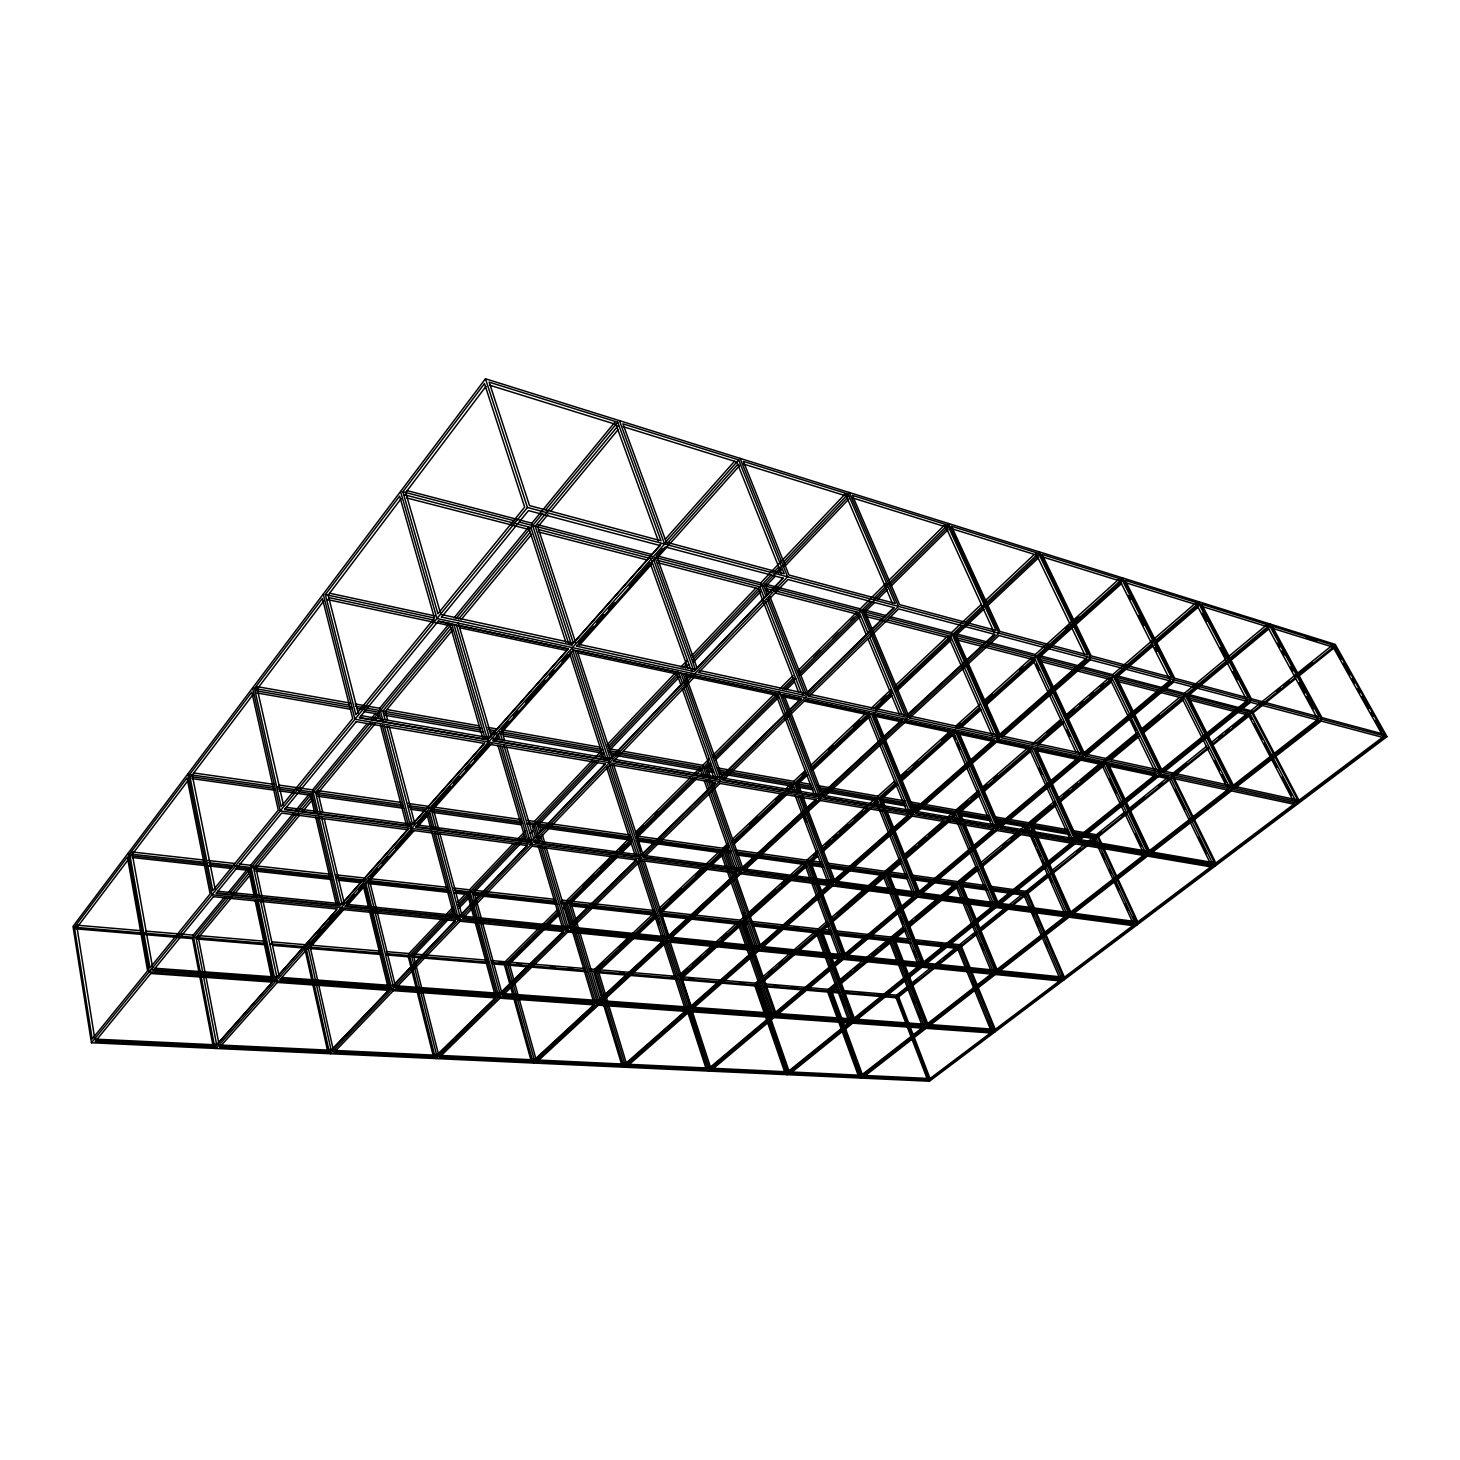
<?xml version="1.0" encoding="UTF-8"?>
<svg xmlns="http://www.w3.org/2000/svg" width="1460" height="1460" viewBox="0 0 1460 1460"><rect width="100%" height="100%" fill="white"/><g stroke="black" fill="none" stroke-linecap="round" stroke-linejoin="round"><path stroke-width="1.5" d="M485.468 378.779L73 926.388L91.451 1042.768L929.472 1081.221L1387 736.661L1335.225 644.371L485.468 378.779L527.443 507.478L1387 736.661M74.424 927.228L127.403 857.002L147.606 970.845L92.181 1038.991L74.424 927.228L265.537 943.379M129.685 853.954L187.044 777.943L210.149 893.921L149.997 967.889L129.685 853.954L204.053 862.239M189.526 774.639L251.813 692.077L278.276 810.154L212.758 890.709L189.526 774.639L272.837 786.429M254.514 688.481L322.404 598.49L352.736 718.557L281.123 806.65L254.514 688.481L348.976 705.07M325.361 594.567L399.638 496.108L434.496 618.018L355.857 714.725L325.361 594.567L433.456 617.781M402.869 491.801L484.483 383.597L524.669 507.131L437.927 613.784L402.869 491.801L515.143 521.001M76.997 927.447L128.662 859.082M188.358 780.114L132.331 854.246L152.716 968.09M253.182 694.339L192.209 775.023L215.076 888.757M323.828 600.881L255.901 690.762L352.079 707.571M401.117 498.627L328.153 595.169L358.174 713.027M486.016 386.298L405.716 492.549L440.226 612.251M91.451 1042.768L527.443 507.478M441.613 617.069L528.483 510.598L660.011 545.529M200.075 970.882L193.213 935.13L224.274 897.352M228.508 892.206L246.868 869.886M257.179 895.929L250.645 865.269L293.095 813.658M295.924 810.209L308.644 794.733M317.787 811.796L312.641 789.878L366.916 723.85M371.205 718.63L375.494 713.429M383.159 721.477L379.709 708.283L449.498 623.402M453.969 617.963L528.575 527.224L565.86 642.199M571.773 645.521L531.878 523.191L615.043 422.049M198.962 972.214L192.519 938.652L226.136 897.827M230.37 892.68L295.011 814.169M299.263 809.004L370.365 722.645M373.231 719.178L451.688 623.876L438.529 621.066M456.086 618.547L542.7 513.336M545.565 509.85L617.726 422.214L489.155 382.137L529.524 505.598L661.015 540.784L617.726 422.214M229.384 897.024L196.005 937.503L216.7 1044.867L94.827 1039.119M232.286 893.52L249.715 872.405M253.547 867.751L298.534 813.202M301.435 809.68L311.601 797.361M372.866 723.083L315.615 792.47L320.269 812.125M375.713 719.597L378.578 716.13M451.286 627.983L382.812 711.02L385.093 719.725M458.623 619.095L530.473 531.969M618.511 425.225L535.218 526.22L573.397 643.148L440.847 614.423M231.793 897.279L197.282 939.054L264.406 944.693M234.695 893.757L250.664 874.412M254.77 869.466L299.537 815.282M302.439 811.76L312.604 799.459M318.079 792.817L375.348 723.503M452.381 630.245L385.294 711.458L387.594 720.163M461.159 619.642L531.586 534.378M547.828 514.705L537.773 526.877L576.025 643.714M550.712 511.237L618.219 429.495M95.977 1040.597L213.124 1046.072L214.273 1044.758L200.932 975.371M151.511 969.568L273.148 978.346L274.389 976.941L258.11 900.309M216.463 892.827L338.063 905.109L339.413 903.576L318.827 816.158M284.755 809.077L408.508 825.63L409.968 823.987L384.309 725.839M359.416 717.517L485.195 739.125L486.8 737.3L453.841 624.205M570.787 642.582L569.017 644.553L530.984 527.553L404.091 494.685M407.705 829.408L339.979 905.985L216.025 893.502L281.652 813.074L407.668 829.736M660.796 544.306L571.608 645.101L441.321 617.014M665.304 539.233L734.417 461.378M216.7 1044.867L272.892 981.595M154.961 968.254L276.871 977.123L336.256 910.219M408.088 829.335L341.932 903.831L321.291 816.487M286.178 807.325L412.541 824.316L484.683 743.049M360.985 715.601L489.392 737.756L568.396 648.769M573.397 643.148L660.23 545.346M329.741 919.891L334.23 914.854M664.629 543.193L738.669 459.918L622.909 423.838L666.308 542.189L784.221 573.743L738.669 459.918M306.418 946.171L309.374 942.85M318.243 932.867L321.2 929.545M329.869 919.8L332.844 916.46M309.52 945.295L342.425 908.357M346.896 903.32L354.379 894.925M358.868 889.87L363.357 884.833M370.274 877.058L377.738 868.682M382.21 863.663L388.159 856.965M395.623 848.589L412.012 830.174M417.98 823.476L426.922 813.439M436.339 828.459L431.047 808.803L450.519 786.922M453.512 783.564L459.517 776.83M465.503 770.095L469.992 765.058M474.482 760.003L489.465 743.177M501.327 729.854L508.92 721.331M513.464 716.221L518.008 711.111M525.6 702.607L545.328 680.451M549.873 675.341L554.417 670.231M562.009 661.708L568.068 654.883M578.671 643.002L593.545 626.285M596.519 622.945L603.947 614.587M608.418 609.568L614.368 602.889M629.242 586.172L650.083 562.775M656.434 555.639L662.457 548.887M666.964 543.813L737.683 464.389M576.846 646.233L665.304 546.934L783.254 578.233L693.974 671.509L576.481 646.159M309.082 948.453L344.633 908.576M347.626 905.218L364.069 886.767M414.257 830.485L368.303 882.023L448.731 890.928M418.728 825.466L429.167 813.749M433.31 809.114L491.746 743.578M494.739 740.202L497.732 736.844M570.367 655.376L502.094 731.971L504.667 740.658M579.547 645.101L652.364 563.414M740.019 465.12L657.255 557.939L697.077 667.986M386.462 951.628L409.019 953.544L441.942 918.851M446.651 913.905L452.91 907.299M457.619 902.335L467.017 892.425L474.044 918.176M453.877 888.045L469.518 889.797L513.062 843.917M517.734 838.989L525.509 830.813M527.772 820.483L534.415 821.414L591.957 760.769M595.059 757.503L601.283 750.951M607.305 744.6L676.29 671.91L680.816 684.703M680.962 666.983L687.204 660.413M691.876 655.485L755.824 588.106M658.606 556.242L760.751 582.887L845.34 493.754L892.462 603.308M385.805 954.895L408.362 956.793L444.041 919.234M447.18 915.949L453.458 909.343M458.166 904.379L516.767 842.712M519.888 839.427L524.56 834.518M535.528 837.055L532.334 826.323L594.183 761.244M598.856 756.335L601.976 753.05L503.7 735.949M607.999 746.717L678.608 672.421L682.386 683.061M683.298 667.476L686.419 664.19M692.661 657.62L771.026 575.167M774.147 571.864L778.855 566.918M783.564 561.972L848.132 494.027L895.29 603.473L788.966 575.021L743.359 461.378L848.132 494.027M446.103 919.453L411.574 955.734L419.385 986.704M449.242 916.15L453.951 911.204M458.641 906.258L468.058 896.349M518.847 842.986L472.146 892.078L499.922 993.329L563.432 931.133M521.968 839.719L525.071 836.434M537.097 823.805L596.282 761.609M600.954 756.7L604.075 753.415M608.528 748.724L677.586 676.163M685.397 667.932L688.536 664.665M693.208 659.737L760.35 589.183M846.855 498.28L763.726 585.624L767.048 594.092M448.147 919.654L412.432 957.139L486.508 963.363M451.286 916.351L454.425 913.066M459.134 908.12L470.12 896.586M474.19 892.297L520.91 843.26M530.254 833.459L533.375 830.174M537.827 825.502L598.363 761.956M679.685 676.601L609.057 750.75L711.841 768.799M693.755 661.836L760.897 591.373M775.26 576.298L765.843 586.172L768.343 592.523M778.399 572.995L781.538 569.71M784.677 566.425L848.972 498.937M220.223 1046.4L327.715 1051.419L328.901 1050.16L314.174 984.186M388.232 988.091L390.805 985.409L372.574 910.858M345.363 905.839L456.14 917.026L457.527 915.584L435.244 832.529M415.863 826.615L528.173 841.654L529.688 840.084L502.021 746.407M492.604 740.384L606.302 759.912L607.944 758.196M691.328 670.943L693.117 669.082L653.368 558.851M388.944 989.88L331.146 1050.269L316.4 984.35M455.502 920.329L393.087 985.573L374.818 911.077M527.443 845.176L459.845 915.803L437.507 832.82M417.341 824.973L532.006 840.394L605.462 763.635M491.983 738.194L610.28 758.598L691.93 673.297M578.233 644.188L695.471 669.592L783.089 578.051M698.72 672.531L788.017 579.51L894.378 607.743L804.807 695.416L698.281 672.439M491.655 960.589L505.123 961.739L538.558 928.505M541.751 925.348L557.665 909.525M562.045 900.163L566.571 900.674L611.813 855.706M615.043 852.494L629.589 838.04M635.538 832.145L690.233 777.797M693.445 774.585L699.887 768.197L702.862 776.665M623.73 751.352L702.789 765.295L709.25 758.89M712.48 755.678L773.818 694.723M780.169 688.408L792.944 675.706M797.744 670.943L856.837 612.214M765.004 584L860.232 608.838L885.782 583.452M888.976 580.277L944.857 524.76L994.041 632.198M583.233 886.256L594.238 875.325M600.845 868.755L610.335 859.338M619.989 849.756L624.862 844.92M637.673 832.2L643.86 826.05M655.266 814.735L658.478 811.559M814.114 657.055L820.502 650.704M833.295 638.02L838.095 633.257M850.888 620.555L854.082 617.379M493.243 963.928L504.466 964.878L542.317 927.319M545.511 924.144L558.249 911.496M614.076 856.108L564.637 905.163L566.535 905.383L563.341 908.54M617.306 852.895L631.614 838.697M636.195 834.153L692.551 778.235M695.763 775.023L708.374 762.521M713.21 757.722L779.366 692.077L818.75 794.568L817.089 796.083L722.992 779.932M782.56 688.901L793.747 677.787M798.547 673.023L870.707 601.429M873.901 598.253L947.649 525.053L995.976 630.41L899.597 604.623L852.366 495.36L947.649 525.053M620.5 851.417L623.73 848.205M507.551 963.856L542.627 929.089M547.409 924.344L558.559 913.285M569.072 902.864L615.992 856.363M619.222 853.151L632.162 840.321L538.722 827.218M636.505 836.033L694.467 778.563M710.29 762.868L705.454 767.686L708.483 776.264M715.144 758.068L778.162 695.599L685.671 675.889M784.495 689.321L795.7 678.225M798.894 675.049L859.666 614.806L775.461 593.07M887.023 587.686L863.061 611.448L906.678 715.345L994.333 634.26M890.217 584.511L947.759 527.48L852.695 497.951M544.525 929.272L508.244 965.188L587.066 971.812M547.701 926.114L560.457 913.486M617.909 856.618L569.71 904.342L655.923 913.887L659.391 924.6M621.139 853.406L630.848 843.789M696.402 778.873L636.797 837.894L731.57 851.308M710.6 764.821L707.37 768.015L710.418 776.592M715.455 760.021L778.472 697.606M786.429 689.74L794.423 681.82M800.828 675.487L859.995 616.886M874.577 602.451L864.995 611.941L908.649 715.783L810.391 694.486M877.77 599.293L887.37 589.785M890.563 586.628L948.087 529.652M334.45 1051.729L433.401 1056.347L434.605 1055.16L418.801 992.362M394.072 987.069L496.51 994.461L497.823 993.183L469.518 889.797M562.939 929.327L565.768 926.571M535.053 842.584L637.454 856.272L638.969 854.793M613.255 761.098L716.458 778.819L718.101 777.195L680.926 672.896M802.124 694.832L803.913 693.08L767.413 599.896M335.636 1050.488L436.686 1055.252L497.294 995.903M346.713 904.324L567.867 926.79L636.469 859.611M534.342 840.705L641.104 855.067L715.345 782.377M614.879 759.401L720.255 777.578L800.865 698.628M893.885 607.542L806.048 693.555L768.708 598.326M809.114 696.347L898.667 608.893L995.063 634.48L905.656 717.17L808.603 696.237M589.949 968.984L594.457 969.367L629.205 936.59M632.508 933.469L652.364 914.745M659.829 907.682L702.205 867.714M705.454 864.648L718.502 852.348M638.367 836.215L722.864 848.223L727.828 843.533M732.811 838.843L780.881 793.492M785.845 788.802L790.827 784.111L793.163 790.316M717.827 767.942L793.747 781.337L805.336 770.405M810.3 765.733L866.601 712.626L906.861 811.286M871.364 708.118L890.947 689.649M895.838 685.05L946.39 637.345M890.29 616.686L951.409 632.618L981.175 604.531M984.478 601.429L1034.082 554.617M595.005 970.644L604.44 961.757M619.496 947.558L629.296 938.324M669.702 900.254L674.575 895.655M675.268 894.998L681.893 888.775M695.672 875.781L702.169 869.649M724.927 848.223L728.212 845.121M749.619 824.936L757.703 817.326M775.953 800.116L780.899 795.463M802.325 775.26L805.61 772.158M828.714 750.385L833.66 745.731M853.425 727.116L860.031 720.875M881.311 700.818L886.256 696.164M629.789 938.488L593.818 972.378L621.869 1065.161L537.225 1061.201M634.771 933.816L654.627 915.091M658.825 911.131L704.486 868.116M707.753 865.032L728.522 845.468M731.843 842.347L783.272 793.893M786.593 790.773L806.102 772.395M811.067 767.705L868.992 713.137L909.379 811.924L911.022 810.483L871.419 713.758M873.828 708.574L891.786 691.657M895.053 688.591L962.231 625.281M965.553 622.161L1038.553 553.377L1087.627 654.938L999.881 631.45L951.519 526.257L1038.553 553.377M596.793 971.393L631.559 938.671M634.881 935.55L656.398 915.292L570.641 905.839M660.595 911.332L706.275 868.353M709.542 865.269L722.591 852.987L636.305 840.905M725.328 850.413L728.631 847.293M733.614 842.602L785.06 794.203M788.364 791.083L793.346 786.392L720.09 773.636M806.23 774.274L796.284 783.637L799.478 792.087M811.194 769.584L869.193 714.998L804.113 701.129M875.617 708.958L891.932 693.61M895.199 690.525L950.697 638.294M1038.498 555.658L954.092 635.1L998.658 735.274L1087.481 657.11M656.507 917.044L597.341 972.67L626.139 975.097M667.713 934.473L660.741 913.066L708.045 868.591M711.312 865.524L722.718 854.775M727.098 850.669L725.73 851.965L730.201 852.585M733.741 844.428L788.491 792.944M796.594 785.316L808 774.585M812.983 769.913L869.32 716.933M875.763 710.892L892.078 695.544M896.987 690.927L950.843 640.283M955.862 635.574L984.003 609.112M987.307 606.01L1038.608 557.756M439.77 1056.657L531.166 1060.927L532.389 1059.778L515.38 998.622M593.892 1002.819L596.538 1000.356M570.842 928.615L663.862 937.995L665.286 936.681M736.095 871.109L739.161 868.262L711.86 790.955M902.937 716.586L904.726 714.925L860.232 608.838M440.993 1055.452L534.323 1059.869L594.165 1004.498M662.749 941.043L598.472 1000.502L578.215 933.232M572.247 927.228L667.238 936.882L736.406 872.879M815.739 799.496L741.114 868.536L709.998 780.553M722.39 777.943L820.702 794.897L903.12 718.648M909.58 718.01L998.987 635.52L1086.751 658.825L997.819 737.044L909.069 717.9M679.375 974.97L712.699 944.967M716.039 941.955L736.023 923.961M662.329 911.405L740.256 920.147L743.633 917.117M748.67 912.573L785.626 879.285M790.663 874.741L802.434 864.156M735.347 849.994L806.851 860.177L816.833 851.198M821.816 846.709L866.656 806.322M869.996 803.328L874.978 798.839L877.405 804.916M817.454 785.535L877.898 796.193L894.834 780.936M899.926 776.373L950.716 730.62L991.778 825.831M955.515 726.295L980.427 703.866M983.748 700.891L1031.891 657.529L1075.929 752.064M957.139 634.114L1035.268 654.5L1119.072 579.018M681.017 975.116L687.642 969.148M692.606 964.695L700.873 957.231M706.841 951.865L712.48 946.81M722.043 938.196L727.116 933.633M750.604 912.5L760.569 903.539M761.974 902.262L775.351 890.235M782.049 884.212L785.517 881.092M813.895 855.56L817.271 852.53M825.721 844.92L830.795 840.358M833.368 838.04L836.671 835.065M839.993 832.091L848.26 824.626M854.428 819.078L862.878 811.486M901.532 776.72L906.751 772.03M913.358 766.062L918.431 761.5M942.101 740.202L950.569 732.591M957.212 726.624L960.716 723.466M986.029 700.69L992.891 694.522M1019.956 670.177L1023.369 667.111M1065.435 629.242L1068.793 626.231M1075.509 620.19L1078.867 617.16M681.637 975.298L714.98 945.295M718.32 942.302L787.998 879.65M791.356 876.62L817.545 853.078M822.527 848.589L867.423 808.22M870.744 805.226L895.619 782.852M900.711 778.289L953.125 731.131L994.315 826.506L995.957 825.119L954.694 729.726M956.355 728.23L979.623 707.315M984.606 702.826L1121.882 579.364L1171.431 677.367L1091.186 655.887L1042.093 554.49L1121.882 579.364M762.047 903.886L765.405 900.875M681.619 976.922L716.641 945.459M719.962 942.466L739.983 924.49L660.394 915.73M745.914 919.143L742.556 922.173L774.329 1013.277L839.245 958.672M749.29 916.132L789.641 879.869M793.017 876.839L806.467 864.758L737.774 855.122M809.205 862.276L817.527 854.812M822.509 850.322L869.065 808.493M872.405 805.5L877.387 801.029L819.754 790.991M897.261 783.162L880.325 798.383L883.683 806.741M900.656 780.114L953.197 732.902L955.88 739.107M959.676 727.098L979.605 709.177M984.587 704.705L1034.447 659.902L956.811 639.881M739.946 926.169L681.583 978.565L759.182 985.135L769.457 1014.755M753.068 947.759L744.198 922.355L742.903 923.523L747.447 924.016M749.254 917.829L791.302 880.088M794.66 877.058L806.431 866.492M809.479 863.754L817.509 856.545M822.491 852.074L870.726 808.785M874.047 805.792L877.369 802.799M897.225 784.987L880.508 799.989L904.707 804.223M902.317 780.425L954.858 733.248M961.319 727.445L981.248 709.542M986.23 705.07L1034.428 661.818M1039.447 657.31L1121.663 583.507M621.869 1065.161L623.11 1064.048L605.48 1005.776M601.319 1002.034L686.547 1008.185L687.897 1006.998L666.271 940.55M754.273 948.525L757.138 946.007M743.742 870.507L829.791 882.023L831.324 880.672L799.295 796.01M995.081 736.461L996.851 734.891L965.936 665.34M538.466 1060.051L624.898 1064.139L685.324 1010.959M754.364 950.204L689.686 1007.126L668.041 940.715M830.065 883.61L758.945 946.19L732.792 871.693M909.525 813.695L833.131 880.909L801.084 796.32M993.421 739.892L912.828 810.793L884.413 741.461M683.243 976.941L755.495 983.109L758.945 980.134M762.375 977.16L789.896 953.398M793.346 950.423L813.986 932.593M750.349 921.278L818.275 928.889L826.707 921.625M831.744 917.263L863.718 889.651M867.094 886.731L882.241 873.664L887.862 887.954M827.765 863.152L884.979 871.292L900.309 858.06M903.703 855.122L942.85 821.323M946.244 818.385L953.052 812.49M909.799 801.814L955.99 809.971L977.926 791.01M981.303 788.108L1026.891 748.743M1031.709 744.582L1061.018 719.269M1064.468 716.294L1109.308 677.568L1154.696 770.862M1040.725 655.923L1112.648 674.684L1194.079 604.367M768.982 972.908L772.413 969.969M779.239 964.074L782.651 961.118M837.31 913.96L862.933 891.841M867.952 887.516L881.731 875.635M900.345 859.575L886.53 871.492L922.611 962.815L993.676 905.401M906.879 853.936L915.347 846.617M918.741 843.697L925.658 837.73M928.925 834.919L942.558 823.166M956.063 811.505L968.09 801.12M971.32 798.346L978.218 792.379M983.383 787.925L986.997 784.805M993.731 779.001L997.308 775.917M1047.149 732.902L1060.909 721.039M1067.698 715.181L1074.669 709.159M1079.761 704.76L1083.265 701.749M1090.091 695.854L1093.577 692.843M1100.438 686.93L1103.888 683.955M680.378 979.66L754.893 985.92L759.547 981.905M762.996 978.93L792.251 953.69M795.7 950.716L827.364 923.413M830.74 920.512L866.108 889.998M869.485 887.096L899.323 861.345M904.433 856.947L945.313 821.688M948.726 818.75L978.729 792.871M983.803 788.491L1032.567 746.443M1036.016 743.468L1061.895 721.149M1067.078 716.678L1198.569 603.272L1248.336 697.953L1174.698 678.243L1125.149 580.368L1198.569 603.272M762.813 980.554L793.802 953.836M797.233 950.88L817.892 933.068L752.94 925.914M828.897 923.596L820.483 930.841L853.096 1019.007L919.745 965.133M832.273 920.694L867.642 890.198M871.018 887.297L884.486 875.69L827.93 867.751M887.242 873.317L900.875 861.582M904.269 858.644L946.847 821.943M950.259 819.005L955.369 814.607L912.025 807.07M958.308 812.089L978.583 794.605M983.639 790.243L1030.961 749.473L959.238 734.179M1037.531 743.797L1063.428 721.495M1066.877 718.521L1111.753 679.849L1077.516 671.016M1152.451 644.773L1115.093 676.966L1160.718 770.387L1247.972 699.869M1155.846 641.852L1198.277 605.279L1125.496 582.668M757.959 986.175L759.182 985.135M764.346 980.682L795.335 954M798.766 951.026L817.709 934.728M828.751 925.22L820.721 932.137L831.981 933.378M832.127 922.318L869.174 890.399M872.551 887.497L884.34 877.351M888.775 873.536L900.692 863.261M905.802 858.863L950.095 820.739M980.116 794.897L958.362 813.621L989.789 819.115M983.492 791.977L1030.797 751.243M1037.348 745.622L1063.227 723.339M1068.391 718.867L1111.534 681.729M1114.929 678.809L1198.094 607.214M627.672 1065.435L706.239 1069.103L707.498 1068.026L688.737 1010.338M772.668 1013.167L769.967 1015.43L765.46 1015.101M839.281 957.066L842.146 954.658L815.428 883.099M913.339 894.706L916.405 892.115L892.918 833.623M769.913 1017L709.159 1068.118L690.379 1010.466M913.266 896.385L843.825 954.822L817.071 883.318M994.333 828.185L918.084 892.334L885.362 810.92M1079.487 756.536L997.618 825.411L957.249 732.154M1171.157 679.411L1083.028 753.561L1037.823 656.872L1121.7 581.5L1042.422 556.88M708.52 1071.092L1174.132 679.904L1122.521 577.886M1085.656 755.988L1173.858 681.948L1247.534 701.493L1160.171 772.066L1085.109 755.879M810.318 987.781L828.331 989.314L835.211 983.584M838.661 980.718L888.611 939.2L921.625 1024.263M834.864 930.75L891.184 937.046L903.284 927.009M906.733 924.125L937.831 898.283M941.28 895.418L955.096 883.92L960.935 898.064M912.81 875.233L957.833 881.639L975.243 867.167M980.463 862.842L1017.018 832.455M1020.485 829.554L1025.723 825.21L1028.314 831.087M1010.667 819.626L1028.625 822.783L1054.43 801.339M1057.861 798.474L1100.858 762.74L1141.866 849.665M1103.961 760.149L1137.23 732.5M1140.734 729.598L1179.242 697.588M1115.677 675.469L1184.297 693.372L1266.605 624.953L1317.322 718.356M829.773 989.442L836.616 983.748M840.029 980.919L851.216 971.612M854.702 968.71L859.94 964.366M872.149 954.22L877.387 949.876M880.873 946.974L886.202 942.558M891.33 938.287L897.772 932.94M898.338 932.466L903.594 928.104M908.85 923.742L912.354 920.822M915.858 917.92L937.284 900.108M942.138 896.093L954.457 885.837M959.622 881.548L976.868 867.222M1002.6 845.851L1006.068 842.967M1011.269 838.661L1014.809 835.722M1028.607 824.261L1050.653 805.938M1063.592 795.189L1068.848 790.827M1072.333 787.907L1077.59 783.564M1081.093 780.644L1100.402 764.602M1105.384 760.459L1136.975 734.234M1142.103 729.964L1159.641 715.4M764.712 986.741L827.729 992.034L835.85 985.299M841.015 981.01L865.141 960.972M868.591 958.107L903.959 928.742M909.142 924.436L977.726 867.495M981.211 864.612L1019.536 832.784M1023.022 829.882L1055.233 803.128M1058.683 800.281L1103.267 763.252L1145.407 852.457L1078.064 840.887M1106.571 760.514L1138.106 734.325M1141.611 731.423L1269.379 625.336L1319.183 716.896L1251.348 698.756L1201.58 604.203L1269.379 625.336M837.292 985.427L830.393 991.139L861.236 1075.29L923.888 1026.453M840.741 982.562L866.583 961.118M870.032 958.253L890.709 941.098M893.301 938.944L905.401 928.907M908.868 926.042L957.267 885.891L913.048 879.686M960.005 883.61L977.415 869.156M982.653 864.831L1019.226 834.481M1024.446 830.138L1027.931 827.254L997.308 821.907M1054.941 804.825L1030.851 824.827L1069.778 912.755L1143.399 855.359M1058.39 801.978L1103.139 764.858L1036.819 750.714M1109.746 759.364L1137.778 736.114M1143.034 731.752L1183.312 698.318L1160.463 692.423M1186.633 695.562L1226.929 662.128M1230.452 659.226L1268.995 627.234L1201.909 606.411M837 986.978L830.612 992.289L839.646 993.037M840.449 984.131L868.025 961.264M871.474 958.399L890.436 942.685M894.743 939.109L905.109 930.513M908.576 927.648L941.408 900.418M944.857 897.553L956.957 887.516M961.447 883.811L978.857 869.375M982.343 866.492L1020.649 834.718M1024.135 831.835L1029.355 827.491M1056.365 805.099L1030.815 826.287L1068.866 832.948M1059.814 802.252L1102.829 766.573M1111.169 759.674L1139.183 736.442M1142.687 733.54L1182.965 700.143M1186.378 697.314L1268.63 629.114M711.768 1069.359L784.933 1072.772L786.21 1071.749L755.495 983.109M848.844 1021.069L851.545 1018.897L829.043 957.979M846.271 956.428L919.636 963.819L921.059 962.669L884.979 871.292M920.42 894.159L993.658 903.959L995.191 902.718L973.364 851.07M1157.433 771.482L1159.185 770.059L1112.648 674.684M848.661 1022.602L787.761 1071.822L769.402 1018.879M921.972 892.863L996.742 902.919L1072.644 841.562M1155.444 774.658L1075.929 838.916L1035.012 748.816M842.493 990.519L896.659 995.136L907.299 986.613M910.839 983.766L932.082 966.703M935.641 963.856L956.884 946.773L990.409 1029.209M914.361 939.656L959.476 944.711L975.408 931.918M978.948 929.071L1021.434 894.943M989.953 886.22L1025.924 891.33L1047.258 874.193M1052.605 869.904L1084.597 844.208M1088.156 841.361L1093.485 837.073L1096.15 842.858M1071.768 830.393L1096.387 834.737L1124.382 812.253M1127.886 809.442L1168.128 777.121L1210.285 863.243M1171.212 774.658L1206.708 746.151M1210.267 743.286L1247.534 713.356M1187.108 694.102L1250.818 710.728L1332.177 645.375L1382.821 735.803M898.01 995.264L906.806 988.201M912.08 983.967L917.355 979.751M936.681 964.221L940.185 961.41M943.707 958.581L956.008 948.708M973.127 934.966L976.649 932.155M980.171 929.327L1004.79 909.562M1046.729 875.909L1027.274 891.512L1064.413 977.233L1132.96 925.53M1076.823 851.764L1080.345 848.917M1096.278 836.142L1101.223 832.182M1122.156 815.373L1125.642 812.581M1129.128 809.771L1144.822 797.178M1158.784 785.973L1162.27 783.18M1172.544 774.932L1186.706 763.562M1218.607 737.975L1222.148 735.128M1225.688 732.281L1229.229 729.434M1232.769 726.606L1246.949 715.217M1250.49 712.389L1252.132 711.057L1298.98 800.336L1384.098 736.15M1276.88 691.201L1280.42 688.353M1283.96 685.525L1289.253 681.273M1299.856 672.75L1312.248 662.822M844.154 993.421L896.093 997.782L976.101 933.597M979.642 930.768L1006.214 909.452M1009.754 906.605L1087.171 844.519M1090.729 841.654L1170.537 777.651L1212.877 864.028L1150.48 853.315M1173.858 774.986L1207.602 747.903M1211.161 745.056L1334.951 645.776L1384.646 734.417L1321.957 717.645L1272.153 626.194L1334.951 645.776M845.377 992.417L898.648 996.924L958.928 948.617L914.708 943.744M977.452 933.761L961.501 946.536L915.037 941.372M980.992 930.914L1009.334 908.193M1012.875 905.364L1025.285 895.418L992.435 890.819M1049.357 876.11L1028.022 893.228L990.683 887.954M1052.916 873.262L1088.503 844.738M1092.062 841.891L1095.62 839.044L1074.14 835.303M1074.797 832.547L1098.522 836.708L1126.536 814.26M1130.04 811.45L1170.318 779.165L1108.998 766.098M1176.961 773.837L1208.916 748.214M1212.475 745.366L1249.778 715.473L1251.859 719.452M1295.531 678.79L1253.063 712.845L988.42 644.042M1299.072 675.943L1334.476 647.583L1341.101 659.391M790.316 1073.027L858.517 1076.203L859.776 1075.217M855.578 1020.376L923.779 1025.303L925.129 1024.245L891.184 937.046M925.001 964.366L993.092 971.247L994.516 970.134L957.833 881.639M1065.289 914.927L1068.337 912.555L1034.848 836.854M1143.782 853.717L1147.031 851.18L1104.818 761.974M1227.604 788.345L1231.072 785.626L1184.297 693.372M991.303 973.911L926.571 1024.354L892.626 937.21M897.006 894.341L924.162 962.979L995.957 970.279L1064.96 916.497M1229.01 788.637L1148.454 851.436L1106.242 762.266M1318.708 718.721L1232.477 785.936L1185.703 693.737M1234.868 788.181L1321.172 721.058L1383.879 737.702L1298.652 801.942L1234.357 788.072M863.681 1076.458L927.428 1079.433L928.706 1078.466M991.249 1031.271L993.932 1029.245L959.476 944.711M1060.216 979.24L1063.062 977.087L1025.924 891.33M1133.416 923.997L1136.446 921.716L1096.387 834.737M1211.271 865.251L1214.483 862.823L1173.055 778.417M1294.235 802.653L1297.666 800.062L1250.818 710.728M837.967 990.135L831.196 989.552L862.678 1075.363L930.057 1078.539L992.599 1031.38M930.294 1024.628L995.282 1029.355L1059.778 980.718M965.078 824.736L998.275 903.12L1137.778 921.899L1210.814 866.82M1152.104 852.056L1215.815 863.042L1293.724 804.296M219.146 1044.995L333.391 1050.379L318.608 984.496M628.913 1064.322L789.312 1071.896L770.935 1018.989M791.576 1072.005L861.236 1075.29M280.375 978.875L389.528 986.741L371.333 912.226M502.952 994.935L595.224 1001.597L574.364 932.137M692.387 1008.604L771.318 1014.298L749.199 950.697M776.866 1014.7L850.194 1019.992L817.655 931.79L751.973 924.527M928.962 1025.668L992.581 1030.267L968.984 972.287M582.649 1002.016L587.139 1002.327M724.872 1012.2L729.38 1012.528M745.166 1013.641L749.673 1013.97M786.63 1016.616L791.083 1016.945M806.632 1018.058L811.085 1018.368M826.634 1019.481L831.068 1019.81M865.597 1022.274L872.423 1022.766M886.056 1023.734L892.881 1024.226M906.514 1025.212L913.339 1025.687M948.069 1028.187L952.614 1028.515M968.528 1029.647L973.072 1029.975M281.616 977.47L600.407 1000.647L570.385 901.094M602.652 1000.812L691.474 1007.254L669.811 940.897M693.737 1007.418L775.99 1013.404L754.546 951.993M778.216 1013.568L854.648 1019.116L821.36 929.235L830.357 930.239M856.911 1019.299L928.031 1024.464L894.067 937.375M75.938 928.852L192.519 938.652M273.367 945.441L304.684 948.087M311.327 948.635L381.279 954.511M630.574 975.462L677.093 979.386M141.656 930.732L76.65 925.184L94.48 1036.892M146.128 931.115L193.213 935.13M200.202 935.732L265.081 941.262M271.797 941.846L305.359 944.711L305.834 946.792L270.009 943.762M312.002 945.277L379.691 951.044M413.089 953.891L487.166 960.205M511.146 962.25L585.442 968.601M600.188 969.86L628.986 972.305M633.421 972.688L675.505 976.284M765.314 983.93L805.829 987.398M499.137 962.523L503.59 962.888M516.968 964.038L521.439 964.403M550.42 966.867L554.873 967.25M568.25 968.381L572.721 968.765M619.733 972.743L624.223 973.127M671.399 977.123L675.889 977.506M689.248 978.638L693.683 979.021M740.275 982.963L744.728 983.347M774.001 985.828L778.545 986.212M792.178 987.361L796.722 987.745M843.953 991.76L848.37 992.125M859.374 993.055L863.773 993.439M876.986 994.552L881.384 994.935M380.184 953.088L308.024 946.974L315.415 979.952M386.955 953.654L487.695 962.177M492.184 962.56L583.763 970.298M590.515 970.864L676.089 978.109M765.934 985.701L838.606 991.833M893.739 962.523L898.192 962.979M937.192 966.885L941.718 967.341M1053.427 978.547L1057.953 979.003M217.777 891.22L344.451 904.087L324.284 819.005M671.436 937.302L760.733 946.372L734.562 871.93M762.996 946.609L845.486 954.986L818.731 883.537M847.712 955.223L922.611 962.815M1064.413 977.233L997.417 970.425L960.698 882.059M463.002 917.72L564.345 927.958L540.072 846.38M670.012 938.616L755.696 947.266L722.171 851.454L637.673 839.555M761.554 947.868L840.705 955.862L813.256 882.223M998.239 971.758L1061.639 978.163L1033.278 912.573M131.181 855.779L205.112 863.955M209.601 864.448L232.012 866.93M236.484 867.441L249.934 868.919L255.5 895.181M256.996 869.704L330.453 877.843M337.132 878.573L363.85 881.53M455.429 891.677L468.824 893.155L475.303 916.88M472.949 893.611L554.563 902.663M561.37 903.411L565.896 903.904L571.754 923.45M661.672 914.526L739.618 923.158L746.991 944.346M836.489 933.871L890.563 939.875L898.667 960.698M893.447 940.185L909.233 941.937M913.741 942.43L958.855 947.43L967.286 968.144M132.276 857.531L230.826 868.39M235.297 868.883L248.748 870.361L254.296 896.622M255.81 871.145L331.457 879.486M338.136 880.216L360.401 882.68M369.307 883.647L449.716 892.516M454.17 893.009L467.583 894.487M473.952 895.181L478.497 895.673M483.023 896.184L557.83 904.415M821.688 933.487L830.703 934.491M837.456 935.24L889.286 940.934M894.414 941.499L910.201 943.251M131.911 851.965L203.597 859.995M208.087 860.487L234.969 863.499M239.458 864.01L250.645 865.269M331.165 874.284L255.482 865.798L278.86 975.061M335.618 874.795L364.544 878.026L365.073 880.161L336.129 876.931M368.997 878.537L447.18 887.297M555.238 899.396L473.624 890.253L501.401 991.285M572.594 901.349L654.372 910.511M896.312 937.63L909.854 939.145M794.039 927.447L798.492 927.939M897.936 939.017L902.335 939.51M924.326 941.974L928.724 942.466M937.521 943.434L941.919 943.927M950.734 944.912L955.132 945.405M208.543 862.732L331.675 876.438M447.727 889.359L367.299 880.398L373.742 906.697M454.443 890.107L556.096 901.422M560.53 901.915L654.992 912.427M660.741 913.066L744.198 922.355M750.987 923.121L831.032 932.027M835.54 932.52L908.266 940.623M645.466 855.669L743.067 868.791L711.933 780.881M745.275 869.083L919.745 892.571L887.005 811.194M643.951 857.148L737.629 869.686L710.381 792.397M835.595 882.789L914.872 893.411L891.439 834.919M999.005 904.671L1066.822 913.741L1032.476 836.014M1071.932 914.434L1134.931 922.848L1100.402 847.786M277.327 787.049L402.23 804.716M408.873 805.664L426.576 808.165M431.047 808.803L521.767 821.633M528.392 822.564L630.738 837.036M736.041 851.928L821.87 864.064M826.269 864.703L906.788 876.091M913.54 877.04L986.175 887.315M190.968 776.665L273.805 788.327M278.294 788.966L293.953 791.174M298.442 791.794L311.874 793.692L316.491 813.348M316.784 794.386L402.632 806.467M409.402 807.417L425.207 809.643M431.977 810.592L522.625 823.367M527.042 823.987L533.685 824.918L538.795 842.091M540.072 825.812L629.37 838.387M736.898 853.534L806.194 863.28L811.687 878.008M811.687 864.064L822.692 865.616M829.298 866.546L884.322 874.284L890.071 888.866M887.406 874.722L907.664 877.569M912.171 878.208L957.194 884.541L963.18 898.995M962.322 885.271L987.051 888.757M991.559 889.377L1025.303 894.14L1031.508 908.485M191.954 778.618L274.772 790.225M279.243 790.864L310.579 795.244L314.685 812.727M317.769 796.266L403.562 808.292M410.351 809.241L426.156 811.45M432.872 812.399L521.293 824.79M532.334 826.323L534.415 826.615M810.318 865.287L823.513 867.149M888.282 876.219L906.295 878.737M960.935 886.402L987.946 890.18M193.979 772.997L274.571 784.458M279.061 785.097L312.641 789.878M401.117 802.452L317.55 790.572L322.733 812.453M407.887 803.42L428.218 806.322L428.802 808.475M521.147 819.534L432.726 806.96L438.602 828.751M630.081 835.029L538.558 822.017L541.112 830.521M810.154 860.633L821.159 862.203M890.308 872.04L906.058 874.284M962.961 882.369L985.445 885.563M823.221 797.142L909.379 811.924M915.183 812.928L994.315 826.506M999.845 827.455L1072.753 839.974L1074.378 838.661L1033.479 748.487M824.882 795.627L914.635 811.103L874.12 712.425M916.825 811.486L999.279 825.703L958.891 732.5M1001.487 826.086L1149.878 851.673L1126.846 803.073M355.692 706.257L481.818 728.394M488.552 729.58L495.287 730.767M602.633 749.619L499.813 731.57L502.386 740.275M718.539 769.986L811.505 786.301M818.22 787.487L903.977 802.544M910.565 803.693L989.022 817.472M995.756 818.659L1068.1 831.361M356.55 708.356L378.906 712.279L381.188 720.985M383.907 713.137L480.395 730.018M489.374 731.588L496.108 732.774L494.666 734.362L490.195 733.595M500.67 733.559L601.192 751.152M609.805 752.648L702.059 768.781L704.322 775.223M708.155 769.858L712.608 770.643M719.324 771.811L793.036 784.695L795.426 791.046M798.839 785.717L812.271 788.072M818.987 789.239L877.205 799.423L879.705 805.683M911.295 805.391L955.296 813.074L957.906 819.279M996.523 820.283L1027.968 825.794L1030.669 831.926M1073.355 833.733L1095.73 837.639L1098.541 843.734M256.777 692.934L350.692 709.286M364.106 711.622L377.519 713.958L378.651 718.32M384.746 715.217L483.461 732.409M610.554 754.546L700.599 770.241M706.695 771.3L713.392 772.468M797.361 787.086L813.038 789.823M883.428 802.087L905.437 805.92M959.147 815.264L990.573 820.739M1033.844 828.276L1067.424 834.116M350.637 703.154L256.723 686.583L283.441 804.843M355.108 703.957L379.709 708.283M386.937 709.56L478.935 725.803M487.914 727.39L496.874 728.96M503.682 730.164L599.713 747.1M610.554 749.017L619.35 750.568M706.658 765.971L711.13 766.774M797.324 781.976L810.756 784.348M883.409 797.16L905.401 801.047M988.237 815.665L959.056 810.519L963.326 820.611M992.727 816.45L1006.196 818.823M1033.735 823.695L1067.297 829.608M327.387 599.549L450.173 625.72L482.968 738.742M459.699 627.745L566.571 650.521M577.813 652.912L679.155 674.502M782.268 696.475L799.733 700.198M875.343 716.312L953.197 732.902M328.865 597.596L434.149 620.117M458.988 625.428L568.123 648.788M678.608 672.421L577.156 650.722L612.634 759.017M783.837 694.923L801.303 698.665M805.683 699.595L868.992 713.137M876.913 714.834L900.856 719.962M905.218 720.893L953.125 731.131M958.618 732.318L993.712 739.818M998.092 740.749L1030.997 747.794L1071.822 837.93M1036.217 748.907L1077.316 757.703M1081.641 758.634L1103.267 763.252M1108.322 764.346L1154.988 774.311M1159.422 775.278L1168.31 777.176M700.052 670.578L808.201 694.011L770.004 596.739M910.858 716.258L998.658 735.274M1002.637 736.132L1160.718 770.387M1164.459 771.19L1298.98 800.336M329.723 593.235L434.989 615.938M538.32 529.451L650.923 558.614M657.748 560.385L759.912 586.847L764.055 597.432M766.317 588.508L859.411 612.616L868.116 633.421M865.47 614.186L882.935 618.712M887.297 619.843L950.606 636.25L994.169 734.417M956.336 637.728L982.379 644.481M986.723 645.594L1034.483 657.967L1079.597 754.692L1081.367 753.196L1035.268 654.5M1037.768 658.825L1074.834 668.424M1079.196 669.556L1111.899 678.024L1156.448 769.438M1117.082 679.356L1183.567 696.584L1229.338 786.976M1188.586 697.88L1250.107 713.812L1295.951 801.358M406.847 497.97L529.341 529.56M538.886 532.024L647.036 559.947M658.241 562.83L758.233 588.635L798.675 692.35M766.792 590.844L771.117 591.957M865.962 616.43L948.909 637.837M1040.451 661.453L1073.155 669.903M1117.557 681.345L1156.174 691.31M1189.115 699.814L1249.778 715.473M407.194 490.67L531.878 523.191M537.006 524.542L651.78 554.471M864.119 609.86L885.928 615.536M519.523 522.133L652.602 556.735M884.632 617.051L654.919 557.337L695.471 669.592M888.994 618.182L984.077 642.911M1306.189 637.29L1317.029 640.648M489.556 385.166L615.919 424.422L658.314 540.839M623.237 426.685L736.844 461.98L781.428 573.67M743.651 464.098L848.406 496.619M951.865 528.757L1036.728 555.11M1272.536 628.347L1334.476 647.583M1343.309 663.314L1349.916 675.122M1352.124 679.064L1354.332 683.006M1357.636 688.901L1359.844 692.843M1362.052 696.785L1368.659 708.593M1370.867 712.535L1373.075 716.458M1375.284 720.4L1381.89 732.208M1269.762 623.913L1321.647 719.233L860.615 1078.064L828.331 989.314M1277.646 643.148L1279.799 647.127M1281.971 651.105L1284.125 655.084M1290.603 667.019L1292.775 670.998M1299.254 682.933L1304.656 692.861M1306.828 696.84L1313.306 708.775M1199.08 601.812L1250.91 700.38L787.122 1074.706L785.644 1070.399M1202.511 613.328L1206.745 621.376M1220.487 647.546L1225.761 657.602M1233.171 671.691L1237.386 679.739M1195.776 602.907L1246.457 699.468M1296.151 799.533L1298.232 803.511L436.978 618.547L400.551 491.509M1253.939 723.412L1262.261 739.326M1264.342 743.304L1270.583 755.221M1272.664 759.2L1276.825 767.157M1282.026 777.085L1291.388 794.97M1248.464 715.126L1292.155 798.675M1188.039 695.927L1233.882 786.246M1214.793 760.55L1219.866 770.57M1221.91 774.585L1225.962 782.615M1181.907 697.953L1226.582 786.338M1128.781 595.479L1130.788 599.476M1138.873 615.463L1143.91 625.464M1155.006 647.437L1157.032 651.434M1120.075 580.989L1169.515 678.973M1173.402 776.683L1215.815 863.042M1213.114 862.02L1215.121 866.108L354.962 719.251L323.262 594.129M1175.227 789.203L1185.064 809.278M1198.842 837.383L1206.708 853.425M1116.608 677.367L1162.233 770.716M1157.962 769.748L1159.934 773.8M1131.518 720.455L1136.446 730.602M1039.337 551.898L1090.474 657.602L624.241 1067.223L622.945 1062.935M1035.742 553.066L1084.725 654.609M1108.615 764.602L1124.93 799.021M1145.808 850.559L1147.724 854.611M1109.837 779.019L1116.517 793.2M1135.643 833.715L1141.373 845.851M1038.534 655.358L1084.67 753.908M1036.363 664.026L1039.228 670.177M1067.023 729.799L1069.906 735.968M1098.522 836.708L1137.778 921.899M1133.289 916.57L1137.103 924.855L280.265 810.957L252.616 687.897M1102.154 853.224L1104.946 859.301M1109.6 869.448L1111.461 873.5M1115.184 881.603L1118.926 889.706M1125.441 903.904L1128.233 909.981M1098.011 846.909L1132.486 921.972M948.617 523.538L998.968 633.202L533.648 1063.062L532.444 1058.719M1036.545 749.144L1077.462 839.19M1073.319 838.131L1075.18 842.219M1039.301 767.887L1042.075 774.037M1067.096 829.28L1069.87 835.43M1029.428 749.144L1070.18 839.245M954.968 633.549L1000.447 735.658M951.409 632.618L964.129 661.234M996.012 734.909L997.819 738.997M1031.49 823.294L1071.22 912.938M948.014 635.812L992.38 735.968M1028.625 822.783L1033.041 832.766M1067.242 911.642L1069.085 915.822M1032.439 837.456L1036.053 845.632M1037.859 849.72L1040.56 855.852M1042.367 859.94L1045.086 866.072M1049.594 876.292L1052.295 882.424M1030.103 835.175L1064.395 912.883M1061.949 975.9L1063.756 980.098L211.956 894.816L187.811 773.946M995.063 824.699L996.851 828.842M1032.366 911.807L1034.136 915.894M1036.783 922.045L1038.553 926.133M1045.634 942.521L1047.404 946.609M1023.204 893.52L1059.321 977.196M957.669 743.25L960.351 749.473M849.3 492.495L898.466 606.411L436.011 1058.573L434.898 1054.175M957.523 810.245L961.793 820.337M963.545 824.462L996.742 902.919M955.99 809.971L960.26 820.082M962.012 824.207L971.612 846.928M994.278 901.97L996.03 906.094M959.658 823.404L993.658 903.959M953.836 814.333L991.267 903.12M869.868 637.582L902.061 714.506M857.714 614.313L866.4 635.082M868.152 639.243L899.415 714.068M959.275 881.84L995.957 970.279M964.878 903.12L993.092 971.247M981.156 943.634L983.711 949.821M962.651 902.189L990.811 970.298M873.208 714.141L882.68 737.245M910.328 810.154L912.044 814.37M960.808 944.857L995.282 1029.355M992.946 1027.913L994.661 1032.129L149.23 971.831L128.133 853.188M972.397 981.722L974.915 987.927M988.402 1021.033L990.92 1027.238M881.968 798.675L885.326 807.015M877.898 796.193L882.023 806.449M883.702 810.629L891.257 829.444M915.675 891.476L917.355 895.637M881.384 809.862L889.76 830.74M740.092 458.367L787.579 576.846L330.453 1053.737L329.467 1049.339M879.084 809.095L912.5 892.608M888.063 871.711L895.363 890.18M920.256 961.666L921.935 965.899M891.713 893.027L919.636 963.819M900.893 917.3L903.357 923.541M914.015 950.569L916.478 956.811M889.505 892.133L917.373 962.906M760.751 582.887L765.752 595.662M765.715 601.666L801.284 692.715M900.291 964.878L923.779 1025.303M912.555 997.308L914.982 1003.549M918.231 1011.871L920.658 1018.131M784.038 694.996L822.655 795.244M782.104 694.577L820.702 794.897M898.648 996.924L930.057 1078.539M896.659 995.136L929.472 1081.221M818.293 794.441L819.899 798.62M896.093 997.782L927.428 1079.433M816.286 794.003L777.797 693.628L685.032 673.79L721.623 775.808M776.227 695.197L814.644 795.536M798.054 783.947L801.266 792.397M802.872 796.631L806.887 807.179M808.475 811.413L834.938 881.146M793.747 781.337L797.707 791.776M830.795 880.125L832.383 884.34M797.835 797.397L829.791 882.023M804.515 815.976L806.924 822.327M794.751 794.532L827.455 881.256M810.866 862.513L817.162 879.322M808.511 860.396L815.501 879.102M806.851 860.177L813.841 878.883M841.562 953.8L843.114 957.997M804.807 864.521L809.515 877.131M811.87 883.446L838.496 954.968M818.275 928.889L827.473 953.781M850.87 1017.711L852.439 1021.982M841.124 996.012L844.993 1006.506M816.359 932.904L848.077 1018.971M619.46 420.644L664.592 544.051L215.989 1048.481L215.131 1044.009M827.729 992.034L858.517 1076.203M651.689 560.731L690.562 668.826M649.992 562.629L688.043 668.552M683.043 673.352L720.255 777.578M683.9 687.313L716.458 778.819M682.331 688.956L714.068 778.308M702.789 765.295L706.549 775.935M708.063 780.224L710.345 786.666M738.833 867.824L740.348 872.113M705.837 779.53L708.866 788.108M704.377 780.972L707.388 789.55M708.903 793.839L735.347 868.955M726.423 848.735L733.084 867.678M724.635 848.479L731.296 867.441M722.864 848.223L729.507 867.203M731.004 871.474L758.214 949.511M743.414 912.555L747.137 923.194M720.802 852.75L726.003 867.642M727.5 871.912L753.524 946.409M740.256 920.147L749.035 945.313M750.513 949.547L773.654 1016.361M738.322 924.308L745.695 945.496M747.155 949.73L769.237 1013.313M757.649 984.989L767.923 1014.645M758.05 990.738L760.295 997.198M754.893 985.92L764.419 1013.459M765.88 1017.693L784.933 1072.772M613.236 763.562L643.239 855.359M637.509 840.048L641.031 850.833M644.553 861.619L669.191 937.083M574.911 650.174L610.28 758.598M611.831 765.332L641.104 855.067M680.999 976.74L690.635 1006.305M692.022 1010.576L710.819 1068.191M642.619 861.364L667.238 936.882M572.576 649.645L609.44 762.686M609.733 764.985L640.32 858.808M640.703 861.108L666.508 940.331M687.605 1006.049L688.992 1010.32M571.042 651.379L606.302 759.912M608.273 766.5L637.454 856.272M638.622 860.287L663.862 937.995M664.975 941.736L686.547 1008.185M688.189 1013.55L706.239 1069.103M569.51 653.167L604.057 759.474M606.831 768.015L635.246 855.633M637.254 861.637L661.745 937.156M663.661 942.941L684.521 1007.217M597.961 969.659L607.707 1001.724M609.002 1006.031L626.668 1064.212M596.209 969.513L605.936 1001.597M607.25 1005.903L624.898 1064.139M594.457 969.367L604.166 1001.469M568.487 900.893L576.919 928.907M566.571 900.674L575.003 928.706M576.317 933.049L597.779 1003.823M564.034 903.192L570.477 924.709M572.43 931.206L593.235 1000.647M542.39 834.81L544.963 843.387M546.241 847.676L569.984 927.009M536.477 821.724L539.671 832.383M540.948 836.671L542.883 843.114M544.16 847.402L567.867 926.79M534.415 821.414L540.145 840.686M542.08 847.129L567.119 930.385M538.083 845.65L562.301 927.191M506.602 747.192L533.685 838.533M503.682 744.618L532.006 840.394M529.268 837.766L531.203 844.3M498.17 733.34L500.105 739.873M496.747 734.946L498.024 739.308M499.959 745.841L528.173 841.654M497.878 745.257L526.038 841.051M458.276 623.11L491.345 736.023M456.378 624.752L489.392 737.756M486.618 735.511L488.516 742.045M451.688 623.876L485.195 739.125M508.901 962.067L517.971 994.534M519.176 998.896L536.24 1059.96M507.003 961.903L516.073 994.406M517.278 998.768L534.323 1059.869M505.123 961.739L514.176 994.26M504.466 964.878L531.166 1060.927M498.006 992.38L499.211 996.778M476.489 921.187L496.51 994.461M475.23 922.483L494.63 993.585M439.77 833.112L462.145 916.04M457.892 915.183L459.06 919.563M429.386 810.665L434.076 828.148M428.054 812.143L432.16 827.437M433.912 834.007L456.14 917.026M426.74 813.64L430.244 826.743M431.412 831.105L454.188 916.296M389.309 726.697L415.078 824.663M386.809 726.259L412.541 824.316M409.986 821.87L411.702 828.422M382.319 725.346L408.508 825.63M380.348 724.853L406.464 825.119M413.6 955.898L438.748 1055.361M420.498 991.121L436.686 1055.252M409.019 953.544L417.706 988.037M408.362 956.793L415.99 987.088M417.067 991.431L433.401 1056.347M369.526 880.654L395.35 985.737M365.602 882.351L371.497 906.459M364.38 883.738L370.256 907.846M363.157 885.107L368.486 907.025M369.562 911.405L387.703 985.902M317.513 817.728L338.063 905.109M315.707 817.089L336.202 904.452M310.213 947.157L317.623 980.098M306.326 949L313.188 979.788M305.176 950.278L312.038 981.065M313.024 985.463L327.715 1051.419M253.073 865.543L259.606 896.184M260.537 900.564L276.871 977.123M275.192 976.503L276.123 980.883M256.431 899.561L273.148 978.346M255.226 901.002L271.432 977.561M197.958 935.55L218.708 1042.75M199.819 976.685L213.124 1046.072M150.745 973.491L95.21 1041.528L214.711 1047.075L272.399 982.106L150.745 973.491M213.397 896.695L153.154 970.535L274.9 979.295L337.278 909.033L213.397 896.695M356.258 721.642L284.517 809.57L410.625 826.433L484.318 743.414L356.258 721.642M438.164 621.285L359.397 717.809L487.53 739.8L568.086 649.061L438.164 621.285M277.345 982.452L219.584 1047.294L329.394 1052.386L388.798 990.336L277.345 982.452M342.315 909.525L279.846 979.642L391.353 987.653L455.374 920.786L342.315 909.525M412.779 830.411L345.016 906.477L458.148 917.884L527.37 845.559L412.779 830.411M489.502 744.29L415.735 827.108L530.381 842.438L605.444 764L489.502 744.29M573.342 650.174L492.714 740.695L608.711 760.587L690.434 675.214L573.342 650.174M393.342 990.665L333.884 1052.587L435.153 1057.295L495.798 997.91L393.342 990.665M459.973 921.242L395.897 987.982L498.426 995.355L563.596 931.553L459.973 921.242M532.024 846.18L462.747 918.34L566.425 928.779L636.669 860.013L532.024 846.18M610.152 764.784L535.035 843.059L639.717 857.038L715.637 782.724L610.152 764.784M695.161 676.236L613.419 761.39L718.922 779.494L801.248 698.902L695.161 676.236M499.977 998.22L439.296 1057.478L532.973 1061.822L594.512 1004.9L499.977 998.22M567.83 931.973L502.605 995.665L597.177 1002.454L663.132 941.444L567.83 931.973M640.922 860.579L570.641 929.217L665.979 938.816L736.862 873.262L640.922 860.579M719.926 783.436L643.97 857.604L739.928 870.434L816.286 799.824L719.926 783.436M805.537 699.833L723.211 780.224L819.589 796.758L902.079 720.473L805.537 699.833M598.381 1005.173L536.805 1062.004L623.712 1066.037L685.871 1011.378L598.381 1005.173M667.038 941.828L601.045 1002.728L688.554 1009.024L754.984 950.588L667.038 941.828M740.767 873.792L669.885 939.2L757.849 948.069L829.043 885.453L740.767 873.792M820.21 800.481L743.833 870.963L832.127 882.752L908.595 815.501L820.21 800.481M906.003 721.313L823.513 797.434L911.898 812.599L994.242 740.183L906.003 721.313M689.448 1011.634L627.271 1066.202L708.118 1069.943L770.643 1017.383L689.448 1011.634M758.598 950.953L692.131 1009.28L773.344 1015.12L840.011 959.038L758.598 950.953M832.656 885.928L761.463 948.434L842.894 956.628L914.142 896.714L832.656 885.928M912.19 816.122L835.722 883.245L917.227 894.122L993.548 829.937L912.19 816.122M997.837 740.95L915.493 813.22L996.851 827.181L1078.812 758.251L997.837 740.95M1090.328 659.774L1001.396 737.811L1082.353 755.276L1170.591 681.072L1090.328 659.774M773.983 1017.602L711.44 1070.107L786.849 1073.611L849.538 1022.967L773.983 1017.602M843.351 959.384L776.665 1015.357L852.239 1020.777L918.961 966.903L843.351 959.384M917.482 897.152L846.216 956.975L921.826 964.585L992.946 907.135L917.482 897.152M996.87 830.503L920.548 894.578L996.012 904.652L1072.005 843.278L996.87 830.503M1082.116 758.963L1000.173 827.747L1075.272 840.631L1156.667 774.895L1082.116 758.963M852.64 1023.186L789.951 1073.739L860.433 1077.024L923.14 1028.168L852.64 1023.186M922.045 967.213L855.341 1021.014L925.841 1026.07L992.417 974.203L922.045 967.213M996.048 907.536L924.928 964.896L995.282 971.977L1066.128 916.807L996.048 907.536M1075.071 843.789L999.096 905.072L1069.176 914.434L1144.677 855.615L1075.071 843.789M1159.715 775.552L1078.356 841.161L1147.925 853.096L1228.572 790.28L1159.715 775.552M1250.526 702.296L1163.218 772.723L1232.058 787.561L1318.398 720.309L1250.526 702.296M926.042 1028.369L863.334 1077.151L929.381 1080.217L991.96 1033.041L926.042 1028.369M995.318 974.495L928.742 1026.289L994.643 1031.015L1060.982 981.029L995.318 974.495M1068.994 917.19L998.184 972.269L1063.829 978.894L1134.256 925.822L1068.994 917.19M1147.524 856.108L1072.041 914.818L1137.285 923.541L1212.183 867.094L1147.524 856.108M1231.4 790.882L1150.772 853.589L1215.395 864.667L1295.221 804.515L1231.4 790.882"/></g></svg>
